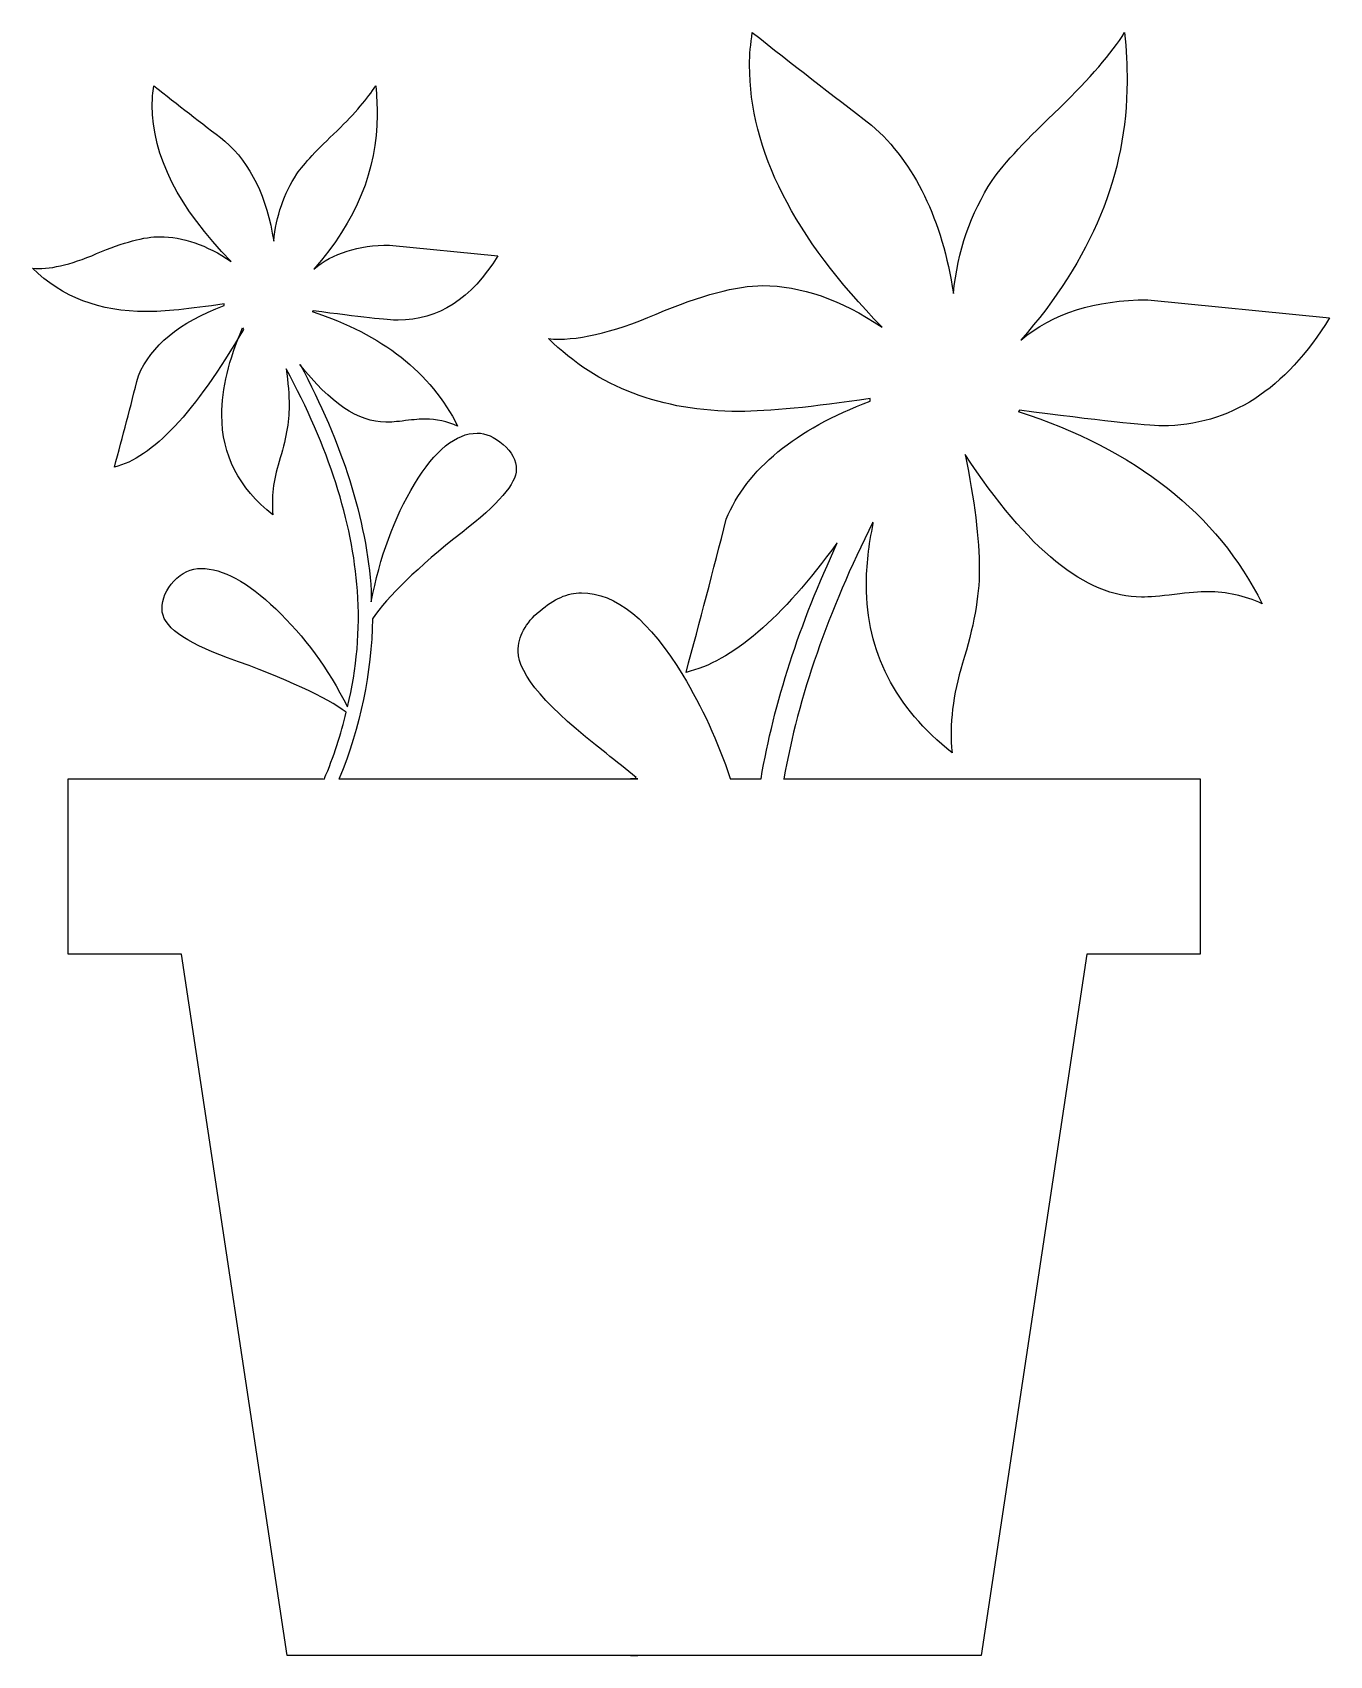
# Model space of a CAD drawing. Header units: centimetres. Extents: x -7 to 7, y -8.8 to 8.8.
import ezdxf

# ---------------------------------------------------------------- set-up
doc = ezdxf.new("R2010")
doc.units = ezdxf.units.CM
doc.header["$MEASUREMENT"] = 0
doc.layers.add('Camada 1', color=7, linetype='Continuous')

msp = doc.modelspace()

# ---------------------------------------------------------------- linework, layer by layer
at = {"layer": 'Camada 1'}
msp.add_open_spline([(-0.51145, 0.70899), (-0.51145, 0.70899), (-0.54876, 0.70899), (-0.54876, 0.70899), (-0.54876, 0.70899), (-0.54876, 0.70899), (-0.46938, 0.70899), (-0.46938, 0.70899), (-0.46938, 0.70899), (-0.46938, 0.70899), (-3.71733, 0.70899), (-3.71733, 0.70899), (-3.71733, 0.70899), (-3.71733, 0.70899), (-3.71378, 0.71), (-3.71378, 0.71), (-3.71378, 0.71), (-3.48484, 1.27507), (-3.36384, 1.85361), (-3.35138, 2.44752), (-3.35138, 2.44752), (-3.18758, 2.68813), (-2.86555, 3.00169), (-2.37967, 3.38549), (-2.37967, 3.38549), (-1.98557, 3.68971), (-1.78994, 3.91627), (-1.78994, 4.06883), (-1.78994, 4.06883), (-1.78994, 4.16897), (-1.83767, 4.25978), (-1.93411, 4.34032), (-1.93411, 4.34032), (-2.02957, 4.42171), (-2.12223, 4.46295), (-2.21399, 4.46295), (-2.21399, 4.46295), (-2.44611, 4.46295), (-2.6736, 4.27663), (-2.89638, 3.90881), (-2.89638, 3.90881), (-3.11826, 3.54088), (-3.2755, 3.11403), (-3.36538, 2.63005), (-3.36538, 2.63005), (-3.36538, 2.63005), (-3.36538, 2.74985), (-3.36538, 2.74985), (-3.36538, 2.74985), (-3.41967, 3.52855), (-3.67997, 4.34793), (-4.13926, 5.20878), (-4.13926, 5.20878), (-4.13926, 5.20878), (-4.14077, 5.20931), (-4.14077, 5.20931), (-4.14077, 5.20931), (-3.81507, 4.79077), (-3.50413, 4.58164), (-3.20938, 4.58164), (-3.20938, 4.58164), (-3.15908, 4.58164), (-3.08698, 4.58736), (-2.99509, 4.59876), (-2.99509, 4.59876), (-2.90225, 4.60966), (-2.83115, 4.61591), (-2.7803, 4.61591), (-2.7803, 4.61591), (-2.65788, 4.61591), (-2.54008, 4.59099), (-2.4275, 4.5391), (-2.4275, 4.5391), (-2.71963, 5.12227), (-3.2457, 5.53626), (-4.00733, 5.78325), (-4.00733, 5.78325), (-4.00114, 5.78325), (-3.99799, 5.78582), (-3.99799, 5.79156), (-3.99799, 5.79156), (-3.48957, 5.72462), (-3.18085, 5.69038), (-3.07449, 5.69038), (-3.07449, 5.69038), (-2.63814, 5.69038), (-2.27603, 5.92332), (-1.99118, 6.38819), (-1.99118, 6.38819), (-1.99118, 6.38819), (-3.16736, 6.50545), (-3.16736, 6.50545), (-3.16736, 6.50545), (-3.50875, 6.50545), (-3.78268, 6.4183), (-3.99021, 6.24446), (-3.99021, 6.24446), (-3.53158, 6.7659), (-3.30224, 7.32208), (-3.30224, 7.91716), (-3.30224, 7.91716), (-3.30224, 8.01783), (-3.30695, 8.12314), (-3.31782, 8.23572), (-3.31782, 8.23572), (-3.40291, 8.10134), (-3.54145, 7.93896), (-3.73756, 7.74854), (-3.73756, 7.74854), (-3.95132, 7.54724), (-4.0966, 7.39053), (-4.17492, 7.27848), (-4.17492, 7.27848), (-4.31451, 7.06523), (-4.39958, 6.82136), (-4.42657, 6.54693), (-4.42657, 6.54693), (-4.49973, 7.0258), (-4.67615, 7.38899), (-4.95629, 7.63648), (-4.95629, 7.63648), (-5.21415, 7.83259), (-5.47252, 8.03336), (-5.72882, 8.23571), (-5.72882, 8.23571), (-5.73975, 8.16202), (-5.74647, 8.09199), (-5.74647, 8.02508), (-5.74647, 8.02508), (-5.74647, 7.47409), (-5.45956, 6.90909), (-4.88835, 6.32905), (-4.88835, 6.32905), (-5.15812, 6.50797), (-5.41545, 6.59724), (-5.66138, 6.59724), (-5.66138, 6.59724), (-5.8295, 6.59724), (-6.06037, 6.53654), (-6.35038, 6.41306), (-6.35038, 6.41306), (-6.64142, 6.28905), (-6.87492, 6.23666), (-7.04819, 6.25431), (-7.04819, 6.25431), (-6.72857, 5.93988), (-6.31664, 5.78319), (-5.81338, 5.78319), (-5.81338, 5.78319), (-5.62243, 5.78319), (-5.3402, 5.81068), (-4.96457, 5.86725), (-4.96457, 5.86725), (-4.96457, 5.86725), (-4.96457, 5.8501), (-4.96457, 5.8501), (-4.96457, 5.8501), (-5.45228, 5.66595), (-5.76255, 5.41068), (-5.89741, 5.0854), (-5.89741, 5.0854), (-5.98094, 4.75541), (-6.06759, 4.42492), (-6.15787, 4.0944), (-6.15787, 4.0944), (-5.748, 4.18989), (-5.28157, 4.68794), (-4.75497, 5.59017), (-4.75497, 5.59017), (-4.75497, 5.59017), (-4.76378, 5.60732), (-4.76378, 5.60732), (-4.76378, 5.60732), (-4.91425, 5.26228), (-4.98997, 4.94634), (-4.98997, 4.65733), (-4.98997, 4.65733), (-4.98997, 4.22881), (-4.80474, 3.86821), (-4.43532, 3.57455), (-4.43532, 3.57455), (-4.45297, 3.75822), (-4.43016, 3.95121), (-4.3679, 4.15356), (-4.3679, 4.15356), (-4.29577, 4.38235), (-4.25894, 4.58465), (-4.25894, 4.75745), (-4.25894, 4.75745), (-4.25894, 4.87604), (-4.26987, 5.01113), (-4.29109, 5.1625), (-4.29109, 5.1625), (-4.29109, 5.1625), (-4.29064, 5.1616), (-4.29064, 5.1616), (-4.29064, 5.1616), (-3.83013, 4.31226), (-3.57174, 3.50835), (-3.51607, 2.74982), (-3.51607, 2.74982), (-3.48705, 2.32583), (-3.52171, 1.90548), (-3.62466, 1.4908), (-3.62466, 1.4908), (-3.83524, 1.90548), (-4.09453, 2.25931), (-4.40346, 2.55326), (-4.40346, 2.55326), (-4.71051, 2.84531), (-4.982, 2.99321), (-5.21507, 2.99321), (-5.21507, 2.99321), (-5.32461, 2.99321), (-5.4257, 2.94638), (-5.50997, 2.8556), (-5.50997, 2.8556), (-5.59704, 2.76477), (-5.64007, 2.66372), (-5.64007, 2.55326), (-5.64007, 2.55326), (-5.64007, 2.37075), (-5.40139, 2.19192), (-4.92681, 2.02341), (-4.92681, 2.02341), (-4.27996, 1.79034), (-3.84932, 1.5919), (-3.63871, 1.43088), (-3.63871, 1.43088), (-3.6944, 1.19358), (-3.77375, 0.9509), (-3.87718, 0.70317), (-3.87718, 0.70317), (-3.87718, 0.70317), (-3.89369, 0.70896), (-3.89369, 0.70896), (-3.89369, 0.70896), (-3.89369, 0.70896), (-6.66032, 0.70896), (-6.66032, 0.70896), (-6.66032, 0.70896), (-6.66032, 0.70896), (-6.66032, -1.19596), (-6.66032, -1.19596), (-6.66032, -1.19596), (-6.66032, -1.19596), (-5.43006, -1.19596), (-5.43006, -1.19596), (-5.43006, -1.19596), (-5.43006, -1.19596), (-4.27912, -8.81556), (-4.27912, -8.81556), (-4.27912, -8.81556), (-4.27912, -8.81556), (-0.46933, -8.81556), (-0.46933, -8.81556), (-0.46933, -8.81556), (-0.46933, -8.81556), (-0.54879, -8.81556), (-0.54879, -8.81556), (-0.54879, -8.81556), (-0.54879, -8.81556), (3.261, -8.81556), (3.261, -8.81556), (3.261, -8.81556), (3.261, -8.81556), (4.41194, -1.19596), (4.41194, -1.19596), (4.41194, -1.19596), (4.41194, -1.19596), (5.64217, -1.19596), (5.64217, -1.19596), (5.64217, -1.19596), (5.64217, -1.19596), (5.64217, 0.70896), (5.64217, 0.70896), (5.64217, 0.70896), (5.64217, 0.70896), (1.11573, 0.70896), (1.11573, 0.70896), (1.11573, 0.70896), (1.11573, 0.70896), (1.11787, 0.7088), (1.11787, 0.7088), (1.11787, 0.7088), (1.27564, 1.60076), (1.59854, 2.52974), (2.08622, 3.49571), (2.08622, 3.49571), (2.08622, 3.49571), (2.08966, 3.48203), (2.08966, 3.48203), (2.08966, 3.48203), (2.03971, 3.24864), (2.01468, 3.02446), (2.01468, 2.80917), (2.01468, 2.80917), (2.01468, 2.08987), (2.32557, 1.48464), (2.94567, 0.99172), (2.94567, 0.99172), (2.91601, 1.29999), (2.95435, 1.62397), (3.05883, 1.96359), (3.05883, 1.96359), (3.17988, 2.34763), (3.24171, 2.68725), (3.24171, 2.97724), (3.24171, 2.97724), (3.24171, 3.31601), (3.18861, 3.7349), (3.08762, 4.23216), (3.08762, 4.23216), (3.76339, 3.19849), (4.40345, 2.68202), (5.00352, 2.68202), (5.00352, 2.68202), (5.0879, 2.68202), (5.20897, 2.6916), (5.36314, 2.71078), (5.36314, 2.71078), (5.51903, 2.72904), (5.63828, 2.73951), (5.72369, 2.73951), (5.72369, 2.73951), (5.92919, 2.73951), (6.12686, 2.69771), (6.31585, 2.61058), (6.31585, 2.61058), (5.8256, 3.58946), (4.9425, 4.28436), (3.66406, 4.69894), (3.66406, 4.69894), (3.67451, 4.69894), (3.67975, 4.70328), (3.67975, 4.71286), (3.67975, 4.71286), (4.53322, 4.60052), (5.05132, 4.54305), (5.22986, 4.54305), (5.22986, 4.54305), (5.96228, 4.54305), (6.57008, 4.93408), (7.04821, 5.71436), (7.04821, 5.71436), (7.04821, 5.71436), (5.07399, 5.91118), (5.07399, 5.91118), (5.07399, 5.91118), (4.50096, 5.91118), (4.04114, 5.76489), (3.69279, 5.47311), (3.69279, 5.47311), (4.46267, 6.34833), (4.84759, 7.28185), (4.84759, 8.28076), (4.84759, 8.28076), (4.84759, 8.44972), (4.83971, 8.62649), (4.82145, 8.81546), (4.82145, 8.81546), (4.67868, 8.5899), (4.44611, 8.31733), (4.11692, 7.99774), (4.11692, 7.99774), (3.75809, 7.65984), (3.5143, 7.39684), (3.38281, 7.20875), (3.38281, 7.20875), (3.14852, 6.85082), (3.0057, 6.44148), (2.96046, 5.98082), (2.96046, 5.98082), (2.83761, 6.78465), (2.54155, 7.39422), (2.07127, 7.80965), (2.07127, 7.80965), (1.63845, 8.13889), (1.20477, 8.47591), (0.77458, 8.81553), (0.77458, 8.81553), (0.75627, 8.69186), (0.74495, 8.57428), (0.74495, 8.46194), (0.74495, 8.46194), (0.74495, 7.53712), (1.22654, 6.58874), (2.18534, 5.61513), (2.18534, 5.61513), (1.73251, 5.91554), (1.3006, 6.06535), (0.8878, 6.06535), (0.8878, 6.06535), (0.60562, 6.06535), (0.21809, 5.96349), (-0.26872, 5.75621), (-0.26872, 5.75621), (-0.75725, 5.54809), (-1.14915, 5.46011), (-1.44003, 5.48975), (-1.44003, 5.48975), (-0.90359, 4.96201), (-0.21213, 4.69899), (0.63264, 4.69899), (0.63264, 4.69899), (0.9531, 4.69899), (1.42684, 4.74511), (2.05734, 4.84007), (2.05734, 4.84007), (2.05734, 4.84007), (2.05734, 4.81134), (2.05734, 4.81134), (2.05734, 4.81134), (1.23877, 4.50217), (0.71799, 4.07373), (0.49154, 3.52771), (0.49154, 3.52771), (0.35134, 2.97383), (0.2059, 2.41911), (0.0544, 1.86435), (0.0544, 1.86435), (0.55076, 1.98), (1.09651, 2.44733), (1.69397, 3.26744), (1.69397, 3.26744), (1.69397, 3.26744), (1.69879, 3.27019), (1.69879, 3.27019), (1.69879, 3.27019), (1.28773, 2.3887), (1.01045, 1.53487), (0.87004, 0.70831), (0.87004, 0.70831), (0.87004, 0.70831), (0.86443, 0.709), (0.86443, 0.709), (0.86443, 0.709), (0.86443, 0.709), (0.53368, 0.70899), (0.53368, 0.70899), (0.53368, 0.70899), (0.53368, 0.70899), (0.53545, 0.71209), (0.53545, 0.71209), (0.53545, 0.71209), (0.39908, 1.11666), (0.22732, 1.49028), (0.02099, 1.83239), (0.02099, 1.83239), (-0.33937, 2.42744), (-0.70733, 2.72882), (-1.08288, 2.72882), (-1.08288, 2.72882), (-1.23128, 2.72882), (-1.38117, 2.66212), (-1.53561, 2.53046), (-1.53561, 2.53046), (-1.69161, 2.40018), (-1.76881, 2.25331), (-1.76881, 2.0913), (-1.76881, 2.0913), (-1.76881, 1.8445), (-1.45234, 1.478), (-0.81483, 0.9859), (-0.81483, 0.9859), (-0.70058, 0.89562), (-0.59192, 0.80778), (-0.48884, 0.72232), (-0.48884, 0.72232), (-0.48884, 0.72232), (-0.51145, 0.70899), (-0.51145, 0.70899)], degree=3, knots=[0, 0, 0, 0, 0.00840336, 0.00840336, 0.00840336, 0.00840336, 0.01680672, 0.01680672, 0.01680672, 0.01680672, 0.02521008, 0.02521008, 0.02521008, 0.02521008, 0.03361345, 0.03361345, 0.03361345, 0.03361345, 0.04201681, 0.04201681, 0.04201681, 0.04201681, 0.05042017, 0.05042017, 0.05042017, 0.05042017, 0.05882353, 0.05882353, 0.05882353, 0.05882353, 0.06722689, 0.06722689, 0.06722689, 0.06722689, 0.07563025, 0.07563025, 0.07563025, 0.07563025, 0.08403361, 0.08403361, 0.08403361, 0.08403361, 0.09243697, 0.09243697, 0.09243697, 0.09243697, 0.10084034, 0.10084034, 0.10084034, 0.10084034, 0.1092437, 0.1092437, 0.1092437, 0.1092437, 0.11764706, 0.11764706, 0.11764706, 0.11764706, 0.12605042, 0.12605042, 0.12605042, 0.12605042, 0.13445378, 0.13445378, 0.13445378, 0.13445378, 0.14285714, 0.14285714, 0.14285714, 0.14285714, 0.1512605, 0.1512605, 0.1512605, 0.1512605, 0.15966387, 0.15966387, 0.15966387, 0.15966387, 0.16806723, 0.16806723, 0.16806723, 0.16806723, 0.17647059, 0.17647059, 0.17647059, 0.17647059, 0.18487395, 0.18487395, 0.18487395, 0.18487395, 0.19327731, 0.19327731, 0.19327731, 0.19327731, 0.20168067, 0.20168067, 0.20168067, 0.20168067, 0.21008403, 0.21008403, 0.21008403, 0.21008403, 0.21848739, 0.21848739, 0.21848739, 0.21848739, 0.22689076, 0.22689076, 0.22689076, 0.22689076, 0.23529412, 0.23529412, 0.23529412, 0.23529412, 0.24369748, 0.24369748, 0.24369748, 0.24369748, 0.25210084, 0.25210084, 0.25210084, 0.25210084, 0.2605042, 0.2605042, 0.2605042, 0.2605042, 0.26890756, 0.26890756, 0.26890756, 0.26890756, 0.27731092, 0.27731092, 0.27731092, 0.27731092, 0.28571429, 0.28571429, 0.28571429, 0.28571429, 0.29411765, 0.29411765, 0.29411765, 0.29411765, 0.30252101, 0.30252101, 0.30252101, 0.30252101, 0.31092437, 0.31092437, 0.31092437, 0.31092437, 0.31932773, 0.31932773, 0.31932773, 0.31932773, 0.32773109, 0.32773109, 0.32773109, 0.32773109, 0.33613445, 0.33613445, 0.33613445, 0.33613445, 0.34453782, 0.34453782, 0.34453782, 0.34453782, 0.35294118, 0.35294118, 0.35294118, 0.35294118, 0.36134454, 0.36134454, 0.36134454, 0.36134454, 0.3697479, 0.3697479, 0.3697479, 0.3697479, 0.37815126, 0.37815126, 0.37815126, 0.37815126, 0.38655462, 0.38655462, 0.38655462, 0.38655462, 0.39495798, 0.39495798, 0.39495798, 0.39495798, 0.40336134, 0.40336134, 0.40336134, 0.40336134, 0.41176471, 0.41176471, 0.41176471, 0.41176471, 0.42016807, 0.42016807, 0.42016807, 0.42016807, 0.42857143, 0.42857143, 0.42857143, 0.42857143, 0.43697479, 0.43697479, 0.43697479, 0.43697479, 0.44537815, 0.44537815, 0.44537815, 0.44537815, 0.45378151, 0.45378151, 0.45378151, 0.45378151, 0.46218487, 0.46218487, 0.46218487, 0.46218487, 0.47058824, 0.47058824, 0.47058824, 0.47058824, 0.4789916, 0.4789916, 0.4789916, 0.4789916, 0.48739496, 0.48739496, 0.48739496, 0.48739496, 0.49579832, 0.49579832, 0.49579832, 0.49579832, 0.50420168, 0.50420168, 0.50420168, 0.50420168, 0.51260504, 0.51260504, 0.51260504, 0.51260504, 0.5210084, 0.5210084, 0.5210084, 0.5210084, 0.52941176, 0.52941176, 0.52941176, 0.52941176, 0.53781513, 0.53781513, 0.53781513, 0.53781513, 0.54621849, 0.54621849, 0.54621849, 0.54621849, 0.55462185, 0.55462185, 0.55462185, 0.55462185, 0.56302521, 0.56302521, 0.56302521, 0.56302521, 0.57142857, 0.57142857, 0.57142857, 0.57142857, 0.57983193, 0.57983193, 0.57983193, 0.57983193, 0.58823529, 0.58823529, 0.58823529, 0.58823529, 0.59663866, 0.59663866, 0.59663866, 0.59663866, 0.60504202, 0.60504202, 0.60504202, 0.60504202, 0.61344538, 0.61344538, 0.61344538, 0.61344538, 0.62184874, 0.62184874, 0.62184874, 0.62184874, 0.6302521, 0.6302521, 0.6302521, 0.6302521, 0.63865546, 0.63865546, 0.63865546, 0.63865546, 0.64705882, 0.64705882, 0.64705882, 0.64705882, 0.65546218, 0.65546218, 0.65546218, 0.65546218, 0.66386555, 0.66386555, 0.66386555, 0.66386555, 0.67226891, 0.67226891, 0.67226891, 0.67226891, 0.68067227, 0.68067227, 0.68067227, 0.68067227, 0.68907563, 0.68907563, 0.68907563, 0.68907563, 0.69747899, 0.69747899, 0.69747899, 0.69747899, 0.70588235, 0.70588235, 0.70588235, 0.70588235, 0.71428571, 0.71428571, 0.71428571, 0.71428571, 0.72268908, 0.72268908, 0.72268908, 0.72268908, 0.73109244, 0.73109244, 0.73109244, 0.73109244, 0.7394958, 0.7394958, 0.7394958, 0.7394958, 0.74789916, 0.74789916, 0.74789916, 0.74789916, 0.75630252, 0.75630252, 0.75630252, 0.75630252, 0.76470588, 0.76470588, 0.76470588, 0.76470588, 0.77310924, 0.77310924, 0.77310924, 0.77310924, 0.78151261, 0.78151261, 0.78151261, 0.78151261, 0.78991597, 0.78991597, 0.78991597, 0.78991597, 0.79831933, 0.79831933, 0.79831933, 0.79831933, 0.80672269, 0.80672269, 0.80672269, 0.80672269, 0.81512605, 0.81512605, 0.81512605, 0.81512605, 0.82352941, 0.82352941, 0.82352941, 0.82352941, 0.83193277, 0.83193277, 0.83193277, 0.83193277, 0.84033613, 0.84033613, 0.84033613, 0.84033613, 0.8487395, 0.8487395, 0.8487395, 0.8487395, 0.85714286, 0.85714286, 0.85714286, 0.85714286, 0.86554622, 0.86554622, 0.86554622, 0.86554622, 0.87394958, 0.87394958, 0.87394958, 0.87394958, 0.88235294, 0.88235294, 0.88235294, 0.88235294, 0.8907563, 0.8907563, 0.8907563, 0.8907563, 0.89915966, 0.89915966, 0.89915966, 0.89915966, 0.90756303, 0.90756303, 0.90756303, 0.90756303, 0.91596639, 0.91596639, 0.91596639, 0.91596639, 0.92436975, 0.92436975, 0.92436975, 0.92436975, 0.93277311, 0.93277311, 0.93277311, 0.93277311, 0.94117647, 0.94117647, 0.94117647, 0.94117647, 0.94957983, 0.94957983, 0.94957983, 0.94957983, 0.95798319, 0.95798319, 0.95798319, 0.95798319, 0.96638655, 0.96638655, 0.96638655, 0.96638655, 0.97478992, 0.97478992, 0.97478992, 0.97478992, 0.98319328, 0.98319328, 0.98319328, 0.98319328, 1, 1, 1, 1], dxfattribs=at)

doc.saveas('drawing.dxf')
